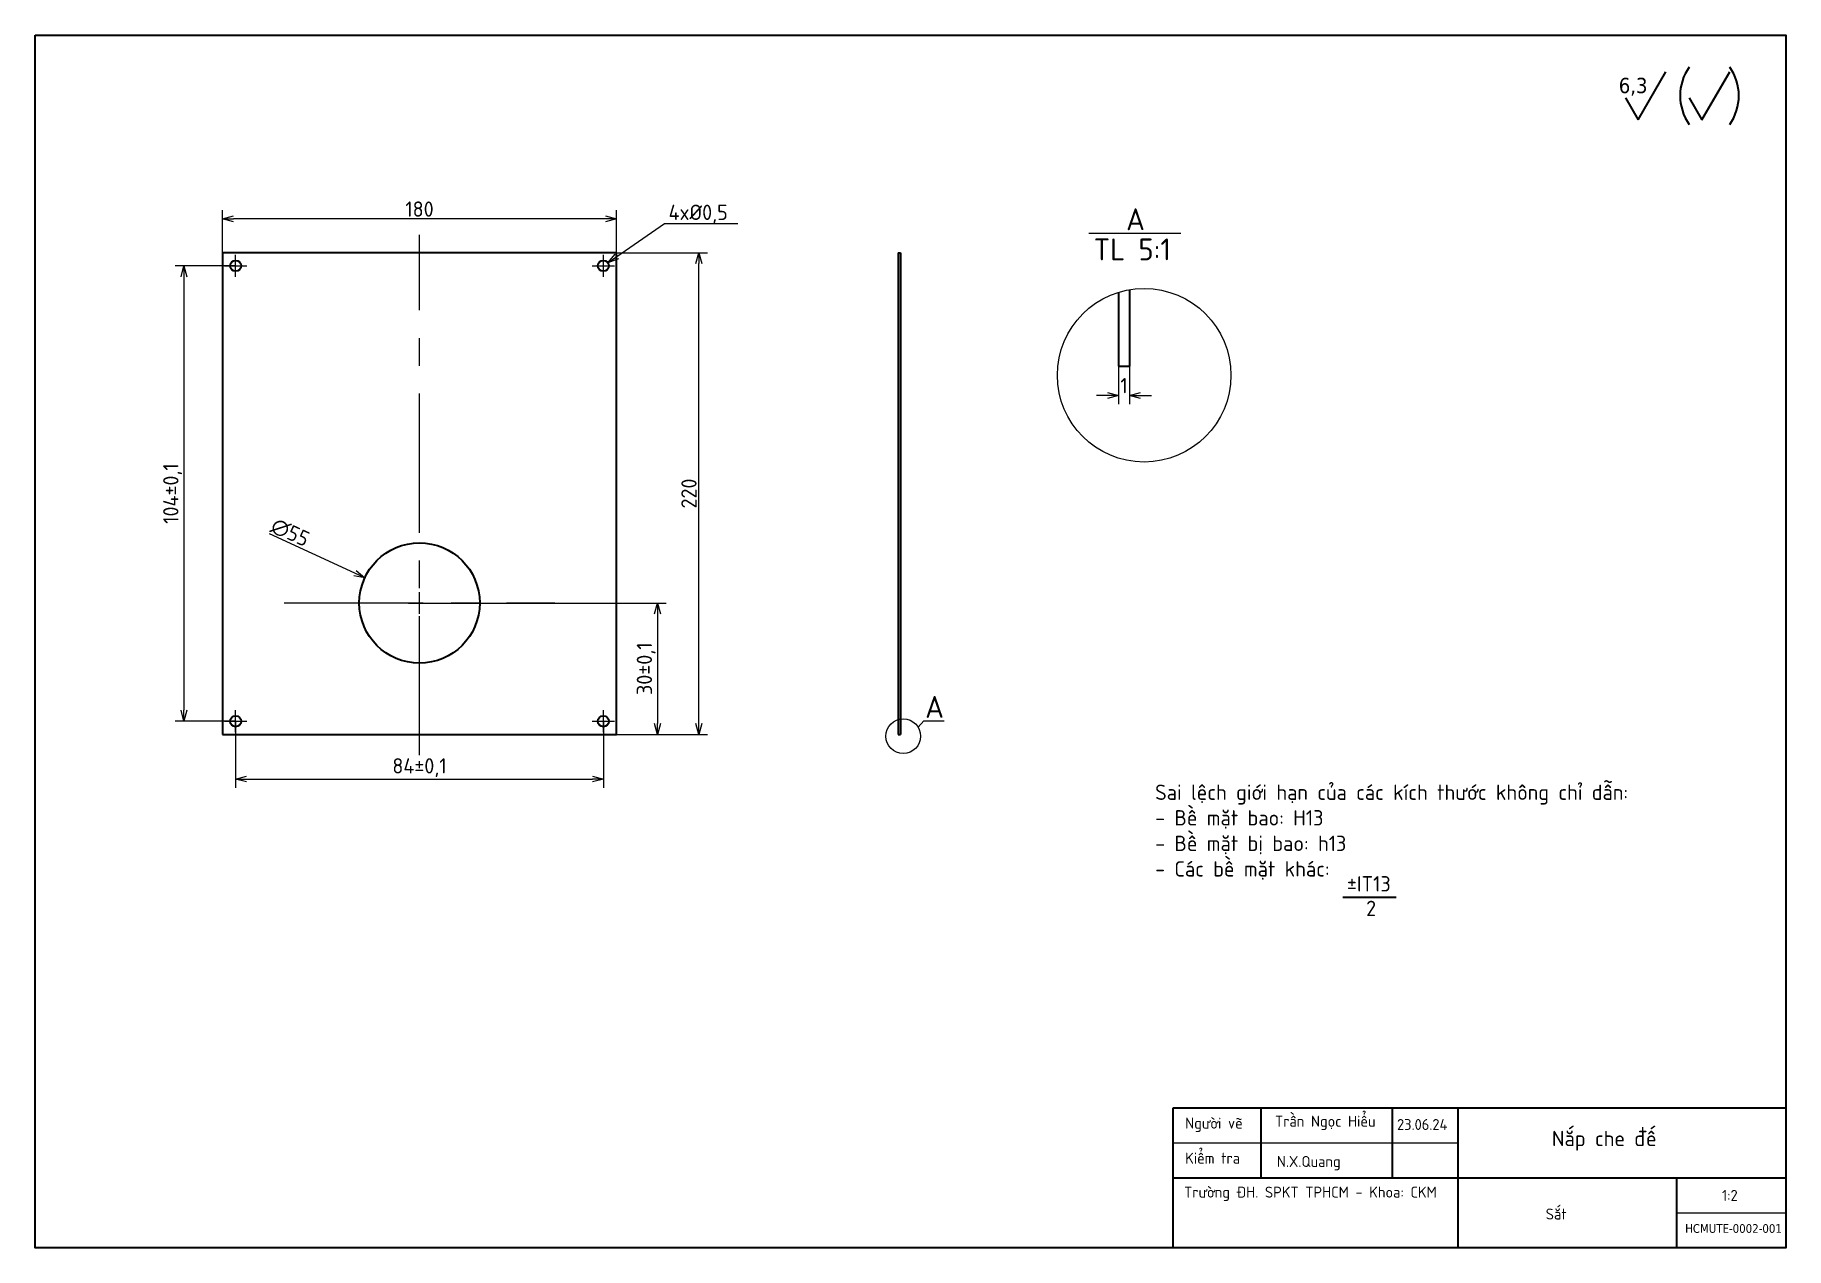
# Paper-space layout 'Sheet' of a CAD drawing. Header units: millimetres. Extents: x 10 to 410, y 10 to 287.
# The model-space entities are those that its viewports show. They can reach past a viewport. Long polylines and large blocks are cut down to what shows.
import ezdxf

# ---------------------------------------------------------------- set-up
doc = ezdxf.new("R2010")
doc.units = ezdxf.units.MM
doc.linetypes.add('CENTER', pattern=[50.8, 31.75, -6.35, 6.35, -6.35])
for name, color, linetype, lineweight in [('DuongTamNho', 20, 'CENTER', 13), ('NetDam', 7, 'Continuous', 35), ('Netmanh', 5, 'Continuous', 13), ('Nét mảnh', 130, 'Continuous', 13), ('Nét đậm', 7, 'Continuous', 35)]:
    doc.layers.add(name, color=color, linetype=linetype, lineweight=lineweight)
doc.styles.add('MtXpl_TCVN_7284', font='tcvn+7284-2003r.ttf')
doc.styles.add('Note Text (ISO)', font='tcvn+7284-2003r.ttf')
doc.dimstyles.new('Default (ISO)$0', dxfattribs={"dimtxt": 3.5, "dimasz": 2.5, "dimexe": 2, "dimexo": 0, "dimgap": 0.5, "dimtad": 1, "dimtxsty": 'Note Text (ISO)', "dimblk": 'OPEN30', "dimblk1": 'OPEN30', "dimblk2": 'OPEN90', "dimcen": 2.5, "dimclrd": 256, "dimclre": 256, "dimclrt": 256, "dimazin": 0, "dimtfac": 1, "dimtofl": 0, "dimtmove": 0, "dimatfit": 3, "dimldrblk": 'OPEN30', "dimfxl": 1, "dimtolj": 1, "dimtzin": 0, "dimlwd": -1, "dimlwe": -1, "dimarcsym": 0})
doc.dimstyles.new('Default (ISO)$3', dxfattribs={"dimtxt": 3.5, "dimasz": 2.5, "dimexe": 2, "dimexo": 0, "dimgap": 0.5, "dimtad": 1, "dimtxsty": 'Note Text (ISO)', "dimblk": 'OPEN30', "dimblk1": 'OPEN30', "dimblk2": 'OPEN90', "dimcen": 2.5, "dimclrd": 256, "dimclre": 256, "dimclrt": 256, "dimazin": 0, "dimtfac": 1, "dimtofl": 0, "dimtmove": 0, "dimatfit": 0, "dimldrblk": 'OPEN30', "dimfxl": 1, "dimtolj": 1, "dimtzin": 0, "dimlwd": -1, "dimlwe": -1, "dimarcsym": 0})

# ---------------------------------------------------------------- blocks, each defined once
blk = doc.blocks.new('_Open30')
at = {"color": 0, "linetype": 'ByBlock', "lineweight": -2}
for p, q in [((-1, 0.27), (0, 0)), ((0, 0), (-1, -0.27)), ((0, 0), (-1, 0))]:
    blk.add_line(p, q, dxfattribs=at)
blk = doc.blocks.new('*D10')
at = {"layer": 'Defpoints', "color": 0, "transparency": 16777216}
for p in [(52.83, 245), (52.83, 237.29), (142.83, 237.29)]:
    blk.add_point(p, dxfattribs=at)
at = {"layer": 'Netmanh', "linetype": 'Continuous', "transparency": 16777216}
for p, q in [((52.83, 237.29), (52.83, 247)), ((140.33, 245), (55.33, 245)), ((142.83, 237.29), (142.83, 247))]:
    blk.add_line(p, q, dxfattribs=at)
at = {"layer": 'Netmanh', "transparency": 16777216, "xscale": 2.5, "yscale": 2.5, "zscale": 2.5, "rotation": 180}
blk.add_blockref('_Open30', (52.83, 245), dxfattribs=at)
at = {"layer": 'Netmanh', "transparency": 16777216, "xscale": 2.5, "yscale": 2.5, "zscale": 2.5}
blk.add_blockref('_Open30', (142.83, 245), dxfattribs=at)
at = {"layer": 'Netmanh', "transparency": 16777216, "insert": (97.83, 247.25), "char_height": 3.5, "attachment_point": 5, "style": 'Note Text (ISO)'}
blk.add_mtext('\\A1;180', dxfattribs=at)
blk = doc.blocks.new('_Open90')
at = {"color": 0, "linetype": 'ByBlock', "lineweight": -2}
for p, q in [((0, 0), (-1, 0)), ((-0.5, 0.5), (0, 0)), ((0, 0), (-0.5, -0.5))]:
    blk.add_line(p, q, dxfattribs=at)
blk = doc.blocks.new('*D11')
at = {"layer": 'Defpoints', "color": 0, "transparency": 16777216}
for p in [(142.83, 237.29), (161.64, 237.29), (142.83, 127.29)]:
    blk.add_point(p, dxfattribs=at)
at = {"layer": 'Netmanh', "linetype": 'Continuous', "transparency": 16777216}
for p, q in [((142.83, 237.29), (163.64, 237.29)), ((161.64, 129.79), (161.64, 234.79)), ((142.83, 127.29), (163.64, 127.29))]:
    blk.add_line(p, q, dxfattribs=at)
at = {"layer": 'Netmanh', "transparency": 16777216, "xscale": 2.5, "yscale": 2.5, "zscale": 2.5}
for p, rotation in [((161.64, 237.29), 90), ((161.64, 127.29), 270)]:
    blk.add_blockref('_Open30', p, dxfattribs=dict(at, rotation=rotation))
at = {"layer": 'Netmanh', "transparency": 16777216, "insert": (159.39, 182.29), "char_height": 3.5, "attachment_point": 5, "rotation": 90, "style": 'Note Text (ISO)'}
blk.add_mtext('\\A1;220', dxfattribs=at)
blk = doc.blocks.new('*D12')
at = {"layer": 'Defpoints', "color": 0, "transparency": 16777216}
for p in [(257.52, 211.41), (260.02, 211.41), (260.02, 204.69)]:
    blk.add_point(p, dxfattribs=at)
at = {"layer": 'Netmanh', "linetype": 'Continuous', "transparency": 16777216}
for p, q in [((257.52, 211.41), (257.52, 202.69)), ((260.02, 211.41), (260.02, 202.69)), ((255.02, 204.69), (252.52, 204.69)), ((262.52, 204.69), (265.02, 204.69))]:
    blk.add_line(p, q, dxfattribs=at)
at = {"layer": 'Netmanh', "transparency": 16777216, "xscale": 2.5, "yscale": 2.5, "zscale": 2.5}
blk.add_blockref('_Open30', (257.52, 204.69), dxfattribs=at)
at = {"layer": 'Netmanh', "transparency": 16777216, "xscale": 2.5, "yscale": 2.5, "zscale": 2.5, "rotation": 180}
blk.add_blockref('_Open30', (260.02, 204.69), dxfattribs=at)
at = {"layer": 'Netmanh', "transparency": 16777216, "insert": (258.77, 206.94), "char_height": 3.5, "attachment_point": 5, "style": 'Note Text (ISO)'}
blk.add_mtext('\\A1;1', dxfattribs=at)
blk = doc.blocks.new('*D14')
at = {"layer": 'Defpoints', "color": 0, "transparency": 16777216}
for p in [(55.83, 130.29), (139.83, 130.29), (139.83, 117.09)]:
    blk.add_point(p, dxfattribs=at)
at = {"layer": 'Netmanh', "linetype": 'Continuous', "transparency": 16777216}
for p, q in [((55.83, 130.29), (55.83, 115.09)), ((139.83, 130.29), (139.83, 115.09)), ((58.33, 117.09), (137.33, 117.09))]:
    blk.add_line(p, q, dxfattribs=at)
at = {"layer": 'Netmanh', "transparency": 16777216, "xscale": 2.5, "yscale": 2.5, "zscale": 2.5, "rotation": 180}
blk.add_blockref('_Open30', (55.83, 117.09), dxfattribs=at)
at = {"layer": 'Netmanh', "transparency": 16777216, "xscale": 2.5, "yscale": 2.5, "zscale": 2.5}
blk.add_blockref('_Open30', (139.83, 117.09), dxfattribs=at)
at = {"layer": 'Netmanh', "transparency": 16777216, "insert": (97.83, 119.69), "char_height": 3.5, "attachment_point": 5, "style": 'Note Text (ISO)'}
blk.add_mtext('\\A1;84%%P0,1', dxfattribs=at)
blk = doc.blocks.new('*D15')
at = {"layer": 'Defpoints', "color": 0, "transparency": 16777216}
for p in [(55.83, 234.29), (44.03, 130.29), (55.83, 130.29)]:
    blk.add_point(p, dxfattribs=at)
at = {"layer": 'Netmanh', "linetype": 'Continuous', "transparency": 16777216}
for p, q in [((55.83, 234.29), (42.03, 234.29)), ((44.03, 231.79), (44.03, 132.79)), ((55.83, 130.29), (42.03, 130.29))]:
    blk.add_line(p, q, dxfattribs=at)
at = {"layer": 'Netmanh', "transparency": 16777216, "xscale": 2.5, "yscale": 2.5, "zscale": 2.5}
for p, rotation in [((44.03, 234.29), 90), ((44.03, 130.29), 270)]:
    blk.add_blockref('_Open30', p, dxfattribs=dict(at, rotation=rotation))
at = {"layer": 'Netmanh', "transparency": 16777216, "insert": (41.43, 182.29), "char_height": 3.5, "attachment_point": 5, "rotation": 90, "style": 'Note Text (ISO)'}
blk.add_mtext('\\A1;104%%P0,1', dxfattribs=at)
blk = doc.blocks.new('*D16')
at = {"layer": 'Defpoints', "color": 0, "transparency": 16777216}
for p in [(97.83, 157.29), (142.83, 127.29), (152.21, 127.29)]:
    blk.add_point(p, dxfattribs=at)
at = {"layer": 'Netmanh', "linetype": 'Continuous', "transparency": 16777216}
for p, q in [((97.83, 157.29), (154.21, 157.29)), ((152.21, 154.79), (152.21, 129.79)), ((142.83, 127.29), (154.21, 127.29))]:
    blk.add_line(p, q, dxfattribs=at)
at = {"layer": 'Netmanh', "transparency": 16777216, "xscale": 2.5, "yscale": 2.5, "zscale": 2.5}
for p, rotation in [((152.21, 157.29), 90), ((152.21, 127.29), 270)]:
    blk.add_blockref('_Open30', p, dxfattribs=dict(at, rotation=rotation))
at = {"layer": 'Netmanh', "transparency": 16777216, "insert": (149.61, 142.29), "char_height": 3.5, "attachment_point": 5, "rotation": 90, "style": 'Note Text (ISO)'}
blk.add_mtext('\\A1;30%%P0,1', dxfattribs=at)
blk = doc.blocks.new('*D17')
at = {"layer": 'Defpoints', "color": 0, "transparency": 16777216}
for p in [(85.35, 163.05), (110.32, 151.54)]:
    blk.add_point(p, dxfattribs=at)
at = {"layer": 'Netmanh', "linetype": 'Continuous', "transparency": 16777216}
blk.add_line((83.08, 164.09), (63.55, 173.09), dxfattribs=at)
at = {"layer": 'Netmanh', "transparency": 16777216}
for p, q in [((95.33, 157.29), (100.33, 157.29)), ((97.83, 154.79), (97.83, 159.79))]:
    blk.add_line(p, q, dxfattribs=at)
at = {"layer": 'Netmanh', "transparency": 16777216, "xscale": 2.5, "yscale": 2.5, "zscale": 2.5, "rotation": 335.2649291025513}
blk.add_blockref('_Open30', (85.35, 163.05), dxfattribs=at)
at = {"layer": 'Netmanh', "transparency": 16777216, "insert": (68.28, 173.39), "char_height": 3.5, "attachment_point": 5, "rotation": 335.2649, "style": 'Note Text (ISO)'}
blk.add_mtext('\\A1;∅55', dxfattribs=at)

msp = doc.modelspace()

# ---------------------------------------------------------------- linework, layer by layer
at = {"layer": 'NetDam'}
for p, q in [((292.71, 323.13), (112.71, 323.13)), ((112.71, 323.13), (112.71, 103.13)), ((292.71, 103.13), (292.71, 323.13)), ((421.41, 323.13), (422.41, 323.13)), ((421.41, 323.13), (421.41, 103.13)), ((422.41, 323.13), (422.41, 103.13)), ((522.09, 305.03), (522.09, 271.36)), ((527.09, 306.22), (527.09, 271.36)), ((522.09, 271.36), (527.09, 271.36)), ((112.71, 103.13), (292.71, 103.13)), ((421.41, 103.13), (422.41, 103.13))]:
    msp.add_line(p, q, dxfattribs=at)
for centre, radius in [((118.71, 317.13), 2.5), ((286.71, 317.13), 2.5), ((202.71, 163.13), 27.5), ((118.71, 109.13), 2.5), ((286.71, 109.13), 2.5)]:
    msp.add_circle(centre, radius, dxfattribs=at)
at = {"layer": 'Netmanh'}
for centre, radius in [((533.79, 267.15), 39.65), ((423.75, 102.29), 7.93)]:
    msp.add_circle(centre, radius, dxfattribs=at)
at = {"layer": 'Nét mảnh'}
for p, q in [((430.5, 106.45), (433.11, 109.3)), ((433.11, 109.3), (442.47, 109.3))]:
    msp.add_line(p, q, dxfattribs=at)

psp = doc.layouts.new('Sheet')

# ---------------------------------------------------------------- linework, layer by layer
at = {"layer": 'DuongTamNho'}
for p, q in [((97.8348, 122.5506), (97.8348, 241.4064)), ((55.8348, 231.7694), (55.8348, 236.8203)), ((139.8348, 231.7694), (139.8348, 236.8203)), ((53.3094, 234.2948), (58.3603, 234.2948)), ((137.3094, 234.2948), (142.3603, 234.2948)), ((66.9396, 157.2948), (128.7301, 157.2948)), ((55.8348, 127.7694), (55.8348, 132.8203)), ((139.8348, 127.7694), (139.8348, 132.8203)), ((53.3094, 130.2948), (58.3603, 130.2948)), ((137.3094, 130.2948), (142.3603, 130.2948))]:
    psp.add_line(p, q, dxfattribs=at)
at = {"layer": 'NetDam'}
for p, q in [((376.2144, 267.6309), (382.5652, 278.6309)), ((390.7887, 267.6309), (397.1396, 278.6309)), ((373.3276, 272.6309), (376.2144, 267.6309)), ((387.902, 272.6309), (390.7887, 267.6309)), ((308.7856, 90.1328), (320.9578, 90.1328)), ((270, 42), (410, 42)), ((270, 10), (270, 42)), ((290, 42), (290, 26)), ((320, 42), (320, 26)), ((335, 42), (335, 10)), ((410, 42), (410, 10)), ((385, 26), (385, 10)), ((410, 10), (270, 10))]:
    psp.add_line(p, q, dxfattribs=at)
at = {"layer": 'NetDam', "color": 18, "true_color": 0x000000}
psp.add_line((270, 26), (410, 26), dxfattribs=at)
at = {"layer": 'NetDam'}
psp.add_lwpolyline([(10, 287), (410, 287), (410, 10), (10, 10)], close=True, dxfattribs=at)
for centre, start, end in [((397.0668, 273.1309), 144.447189, 215.552811), ((387.9747, 273.1309), 324.447189, 35.552811)]:
    psp.add_arc(centre, 11.2649, start, end, dxfattribs=at)
at = {"layer": 'Netmanh', "linetype": 'Continuous'}
psp.add_line((142.9186, 236.4286), (153.8366, 243.9835), dxfattribs=at)
at = {"layer": 'Netmanh'}
for p, q in [((153.8366, 243.9835), (170.5476, 243.9835)), ((139.8348, 231.7948), (139.8348, 236.7948)), ((137.3348, 234.2948), (142.3348, 234.2948))]:
    psp.add_line(p, q, dxfattribs=at)
at = {"layer": 'Netmanh', "color": 18, "true_color": 0x000000}
for p, q in [((270, 34), (335, 34)), ((385, 18), (410, 18))]:
    psp.add_line(p, q, dxfattribs=at)
at = {"layer": 'Nét mảnh'}
psp.add_line((250.7633, 241.7429), (271.7633, 241.7429), dxfattribs=at)

# ---------------------------------------------------------------- block references
at = {"layer": 'Netmanh', "xscale": 2.5, "yscale": 2.5, "zscale": 2.5, "rotation": 214.6817407273454}
psp.add_blockref('_Open30', (140.8628, 235.0061), dxfattribs=at)

# ---------------------------------------------------------------- texts
at = {"layer": 'NetDam', "attachment_point": 1}
for s, insert, char_height in [('{\\fTahoma|b0|i0|c0|p34;6,3}', (371.7997, 277.2284), 3.5), ('{\\fTCVN 7284|b0|i0|c0|p34;Trần Ngọc Hiểu}', (293.2683, 40.1897), 2.5), ('{\\fTCVN 7284|b0|i0|c0|p34;Người vẽ}', (272.75, 39.75), 2.5), ('{\\fTCVN 7284|b0|i0|c0|p34;23.06.24}', (321.1548, 39.4462), 2.5), ('{\\fTCVN 7284|b0|i0|c0|p34;Nắp che đế}', (356.5322, 36.75), 3.5), ('{\\fTCVN 7284|b0|i0|c0|p34;Kiểm tra}', (272.75, 31.75), 2.5), ('{\\fTCVN 7284|b0|i0|c0|p34;N.X.Quang}', (293.6996, 31.0007), 2.5), ('{\\fTCVN 7284|b0|i0|c0|p34;Trường ĐH. SPKT TPHCM - Khoa: CKM}', (272.498, 24), 2.5), ('{\\fTCVN 7284|b0|i0|c0|p34;1:2}', (395.374, 23.25), 2.5), ('{\\fTCVN 7284|b0|i0|c0|p34;Sắt}', (355.11, 19), 2.5), ('{\\fTahoma|b0|i0|c0|p34;\\H0.79167x;HCMUTE-0002-001}', (386.9686, 15.4369), 2.5)]:
    psp.add_mtext(s, dxfattribs=dict(at, insert=insert, char_height=char_height))
at = {"layer": 'NetDam', "char_height": 3.5, "width": 9.9225, "attachment_point": 1, "style": 'Note Text (ISO)'}
for s, insert in [('±IT13', (309.7055, 94.9144)), ('2', (314.0819, 89.3002))]:
    psp.add_mtext(s, dxfattribs=dict(at, insert=insert))
at = {"layer": 'Netmanh', "insert": (154.7288, 248.2604), "char_height": 3.5, "attachment_point": 1, "style": 'Note Text (ISO)'}
psp.add_mtext_dynamic_manual_height_columns('4x%%C0,5', width=19.137633, gutter_width=1, heights=[0], dxfattribs=at)
at = {"layer": 'Nét đậm', "char_height": 5, "attachment_point": 5, "style": 'MtXpl_TCVN_7284'}
for s, insert in [('A', (261.406, 244.9194)), ('TL 5:1', (260.6661, 238.0428)), ('A', (215.4961, 133.5624))]:
    psp.add_mtext(s, dxfattribs=dict(at, insert=insert))
at = {"layer": 'Nét đậm', "color": 0, "insert": (265.8886, 115.8191), "char_height": 3.5, "attachment_point": 1}
psp.add_mtext_dynamic_manual_height_columns('{\\fTCVN 7284|b0|i0|c0|p34;Sai lệch giới hạn của các kích thước không chỉ dẫn:\\P- Bề mặt bao: H13\\P- Bề mặt bị bao: h13\\P- Các bề mặt khác: \\P^I^I^I}', width=177.902003, gutter_width=12.5, heights=[64.7938], dxfattribs=at)

# ---------------------------------------------------------------- dimensions: what is measured, and where the dimension line sits
at = {"layer": 'Netmanh'}
dim = psp.add_linear_dim(base=(52.8348, 245.0011), p1=(142.8348, 237.2948), p2=(52.8348, 237.2948), dimstyle='Default (ISO)$0', override={"dimlfac": -2}, dxfattribs=at)
dim.commit()
dim.dimension.update_dxf_attribs({"geometry": '*D10', "text_midpoint": (97.8348, 247.2511)})
dim = psp.add_linear_dim(base=(161.6433, 237.2948), p1=(142.8348, 127.2948), p2=(142.8348, 237.2948), angle=90, dimstyle='Default (ISO)$0', override={"dimlfac": -2}, dxfattribs=at)
dim.commit()
dim.dimension.update_dxf_attribs({"geometry": '*D11', "text_midpoint": (159.3933, 182.2948)})
for base, p1, p2, picture, middle in [((44.0292, 130.2948), (55.8348, 234.2948), (55.8348, 130.2948), '*D15', (41.4292, 182.2948)), ((152.2084, 127.2948), (97.8348, 157.2948), (142.8348, 127.2948), '*D16', (149.6084, 142.2948))]:
    dim = psp.add_linear_dim(base=base, p1=p1, p2=p2, angle=90, text='<>%%P0,1', dimstyle='Default (ISO)$0', dxfattribs=at)
    dim.commit()
    dim.dimension.update_dxf_attribs({"geometry": picture, "text_midpoint": middle})
dim = psp.add_linear_dim(base=(260.0208, 204.6942), p1=(257.5208, 211.4105), p2=(260.0208, 211.4105), text='1', dimstyle='Default (ISO)$0', override={"dimlfac": -2}, dxfattribs=at)
dim.commit()
dim.dimension.update_dxf_attribs({"geometry": '*D12', "text_midpoint": (258.7708, 206.9442)})
dim = psp.add_diameter_dim_2p(p1=(110.3233, 151.5415), p2=(85.3464, 163.0481), dimstyle='Default (ISO)$3', override={"dimlfac": -2}, dxfattribs=at)
dim.commit()
dim.dimension.update_dxf_attribs({"geometry": '*D17', "text_midpoint": (67.3378, 171.3445), "dimtype": 163})
dim = psp.add_linear_dim(base=(139.8348, 117.0894), p1=(55.8348, 130.2948), p2=(139.8348, 130.2948), text='<>%%P0,1', dimstyle='Default (ISO)$0', dxfattribs=at)
dim.commit()
dim.dimension.update_dxf_attribs({"geometry": '*D14', "text_midpoint": (97.8348, 119.6894)})

# ---------------------------------------------------------------- viewports
at = {"layer": 'NetDam', "lineweight": 35}
psp.add_viewport(center=(210, 148.5), size=(400, 277), view_center_point=(427.045, 145.5399), view_height=554.000002, dxfattribs=at)

doc.saveas('drawing.dxf')
